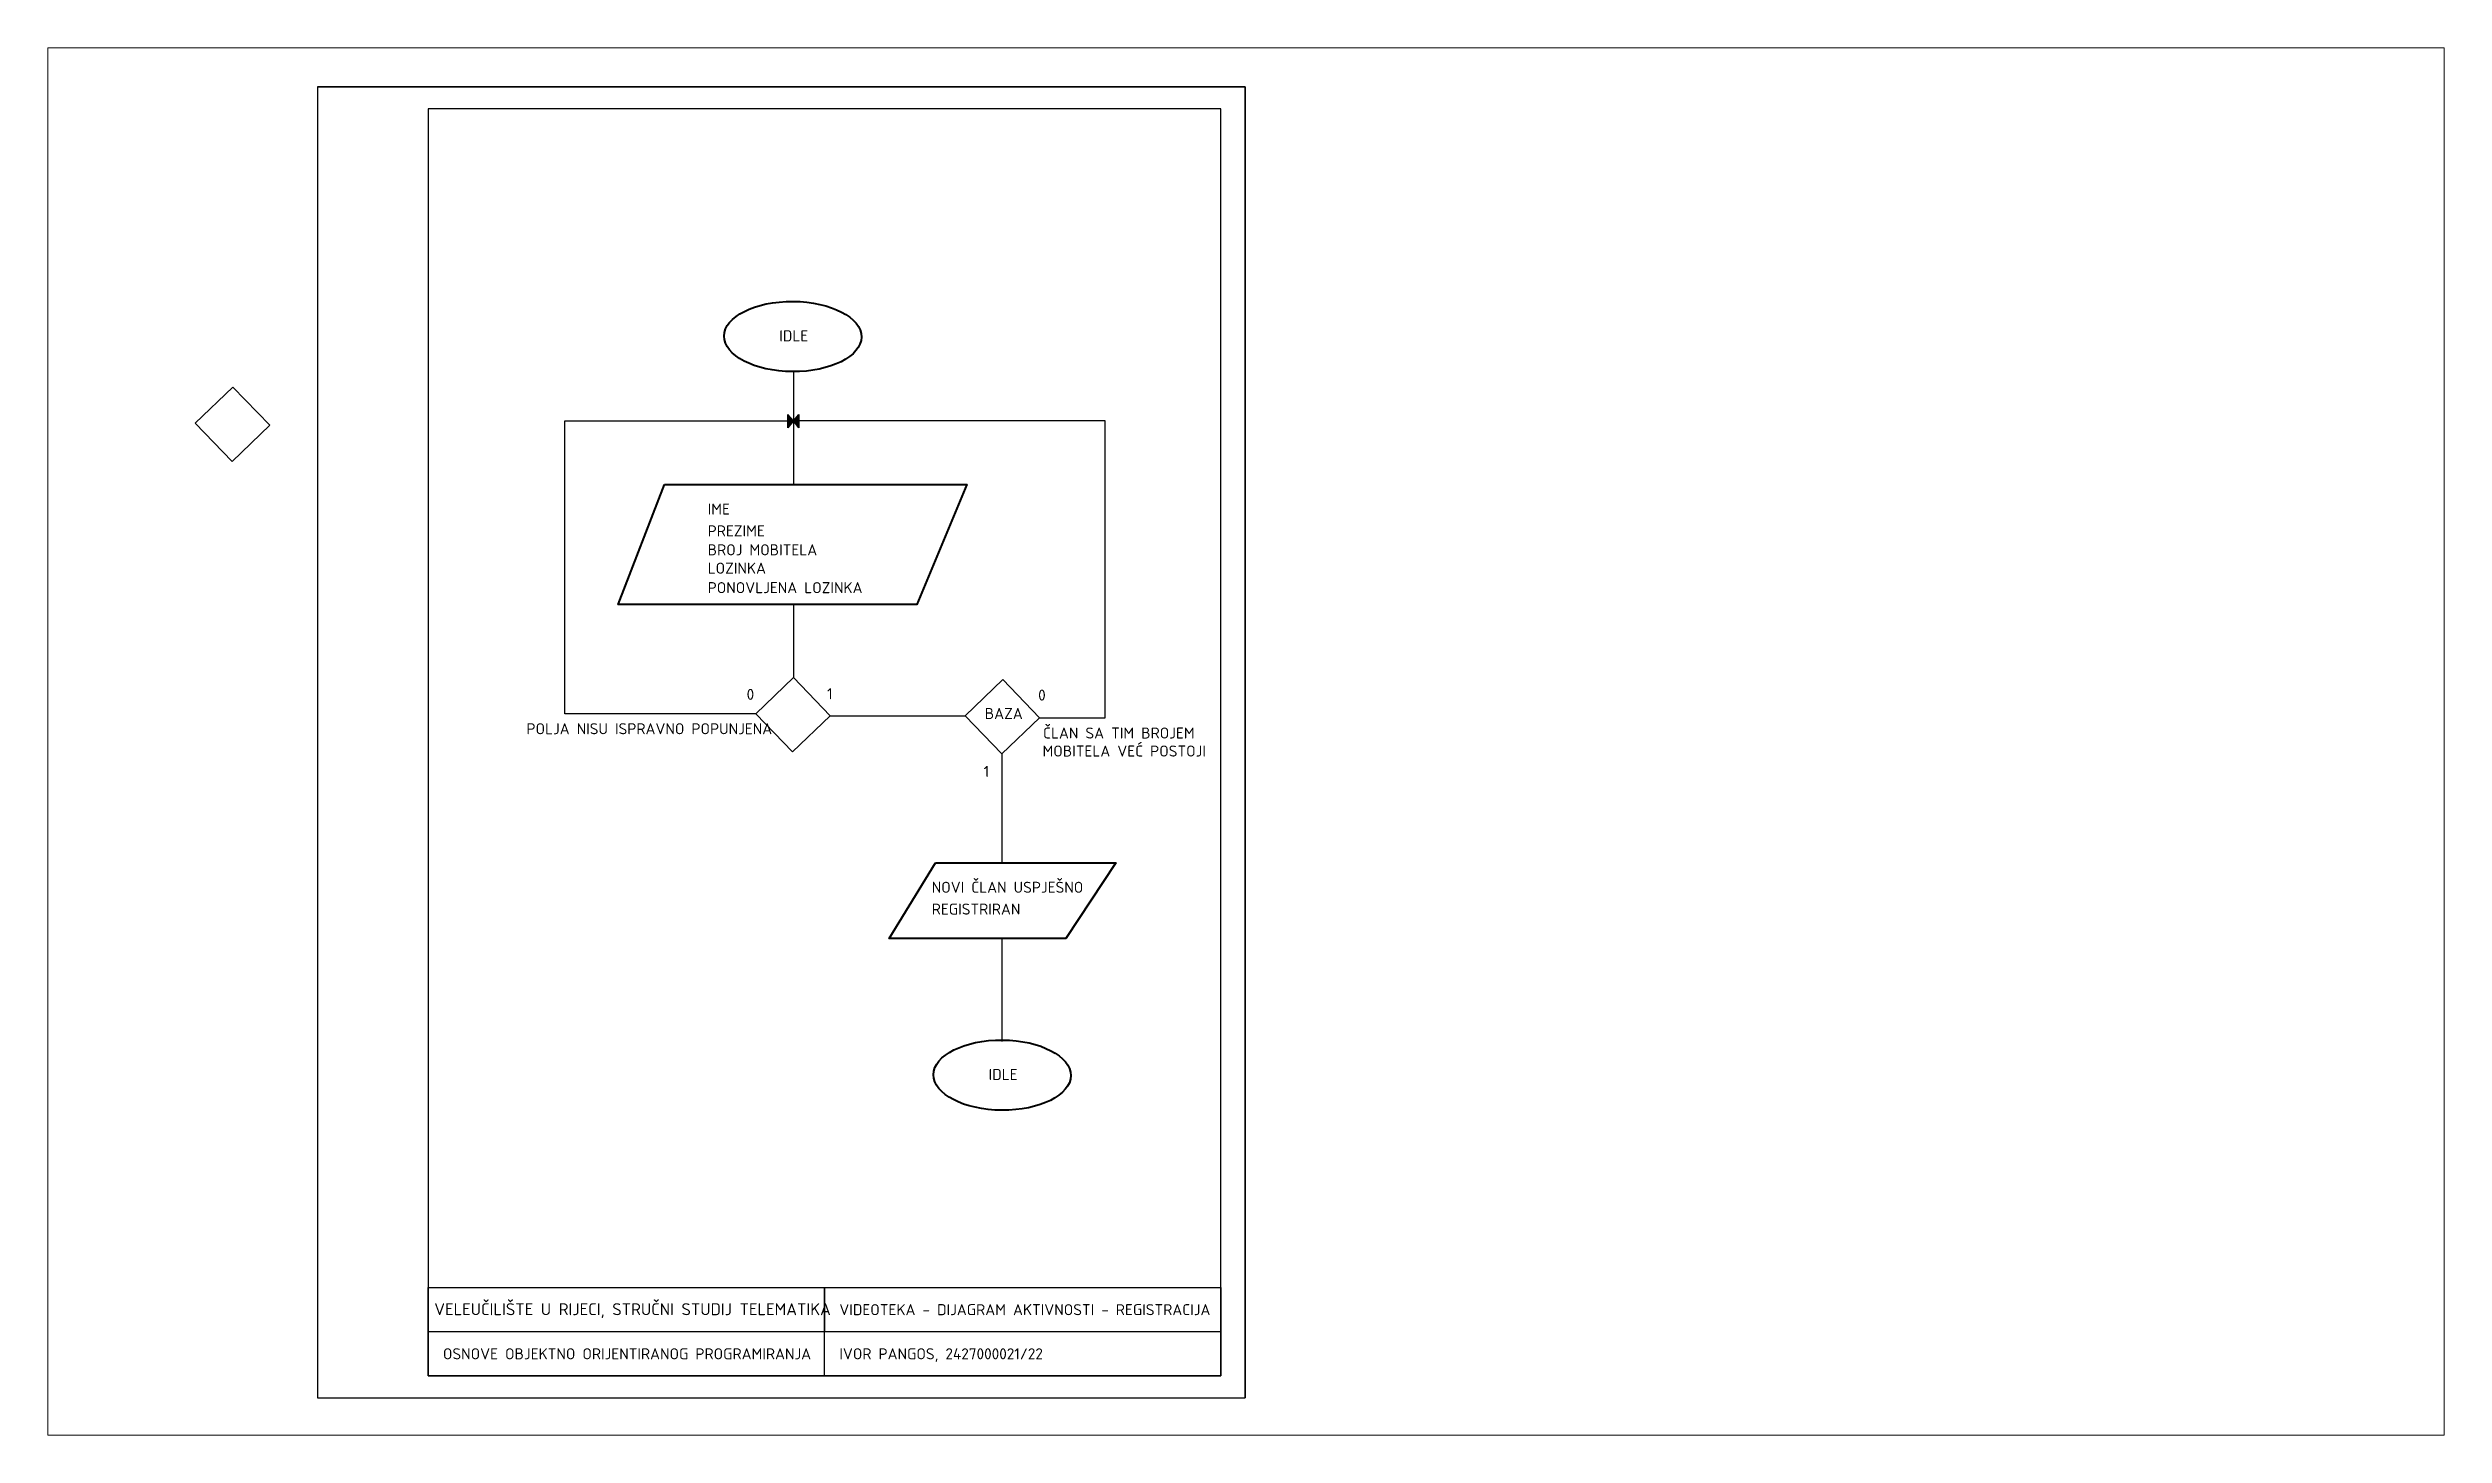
# Paper-space layout '3.2 Priz' of a CAD drawing. Header units: millimetres. Extents: x -975 to 5179, y -295 to 3269.
# The model-space entities are those that its viewports show. They can reach past a viewport. Long polylines and large blocks are cut down to what shows.
import ezdxf

# ---------------------------------------------------------------- set-up
doc = ezdxf.new("R2010")
doc.units = ezdxf.units.MM
doc.header["$LTSCALE"] = 30
doc.layers.add('__DIJAGRAM_USE_CASE', color=20, linetype='Continuous', lineweight=40)
doc.layers.add('__VEZE', color=250, linetype='Continuous', lineweight=30)
for name, color, linetype in [('OKVIR', 7, 'Continuous'), ('OKVIR_unut-iRC', 7, 'Continuous'), ('OKVIR_unutarnji', 8, 'Continuous'), ('Pecat', 8, 'Continuous')]:
    doc.layers.add(name, color=color, linetype=linetype)
doc.styles.add('PECAT2', font='isocpeur.ttf')

# ---------------------------------------------------------------- blocks, each defined once
blk = doc.blocks.new('okvir 42x29.7')
for p, q in [((0, 2970), (2100, 2970)), ((2100, 2970), (2100, 0))]:
    blk.add_line(p, q)
at = {"color": 253}
for p, q in [((1147.5, 50), (1147.5, 250)), ((1147.5, 250), (1147.5, 150)), ((2045, 150), (250, 150))]:
    blk.add_line(p, q, dxfattribs=at)
at = {"color": 0}
blk.add_lwpolyline([(0, 0), (2100, 0), (2100, 2970), (0, 2970)], close=True, dxfattribs=at)
blk.add_lwpolyline([(250, 50), (250, 250), (2045, 250), (2045, 50), (250, 50)])
at = {"layer": 'OKVIR_unut-iRC', "color": 0}
blk.add_line((250, 50), (250, 110), dxfattribs=at)
at = {"layer": 'OKVIR_unutarnji'}
blk.add_lwpolyline([(250, 50), (2045, 50), (2045, 2920), (250, 2920)], close=True, dxfattribs=at)

msp = doc.modelspace()

# ---------------------------------------------------------------- hatches: boundary and pattern name
at = {"layer": '__VEZE'}
h = msp.add_hatch(color=256, dxfattribs=at)
h.dxf.hatch_style = 1
h.paths.add_polyline_path([(1077.3, 2213.1), (1064.8, 2227.6), (1064.8, 2213.1)])
h = msp.add_hatch(color=256, dxfattribs=at)
h.dxf.hatch_style = 1
h.paths.add_polyline_path([(1077.3, 2213.1), (1089.7, 2227.6), (1089.7, 2213.1)])
h = msp.add_hatch(color=256, dxfattribs=at)
h.dxf.hatch_style = 1
h.paths.add_polyline_path([(1064.8, 2197.2), (1077.3, 2213.1), (1064.8, 2213.1)])
h = msp.add_hatch(color=256, dxfattribs=at)
h.dxf.hatch_style = 1
h.paths.add_polyline_path([(1089.7, 2197.2), (1077.3, 2213.1), (1089.7, 2213.1)])

# ---------------------------------------------------------------- linework, layer by layer
at = {"layer": '__DIJAGRAM_USE_CASE'}
for points in [[(785.5, 2069.3), (1470.2, 2069.3), (1356.6, 1797), (680.5, 1797), (785.5, 2069.3)], [(1398.8, 1212.5), (1807.5, 1212.5), (1693.9, 1040.9), (1293.8, 1040.9), (1398.8, 1212.5)]]:
    msp.add_lwpolyline(points, dxfattribs=at)
for centre in [(1075.9, 2404.3), (1549.9, 731.2)]:
    msp.add_ellipse(centre, major_axis=(-155.4, 1.1), ratio=0.511895, dxfattribs=at)
at = {"layer": '__VEZE'}
for p, q in [((1077.3, 2325.6), (1077.3, 2069.3)), ((1077.3, 2213.1), (1089.6, 2227.6)), ((1089.6, 2227.6), (1089.6, 2197.6)), ((1089.6, 2197.6), (1077.3, 2213.1)), ((1077.3, 1797), (1077.3, 1631.9)), ((1160.4, 1545.3), (1466.1, 1545.3)), ((1549.2, 1458.8), (1549.2, 1212.5)), ((1549.2, 1040.9), (1549.2, 807.2))]:
    msp.add_line(p, q, dxfattribs=at)
for points in [[(-191.5, 2290), (-108.3, 2203.4), (-193.6, 2121.5), (-276.8, 2208)], [(1077.3, 1631.9), (1160.4, 1545.3), (1075.1, 1463.4), (992, 1549.9)], [(1551.4, 1627.3), (1634.5, 1540.8), (1549.2, 1458.8), (1466.1, 1545.3)]]:
    msp.add_lwpolyline(points, close=True, dxfattribs=at)
for points in [[(992, 1549.9), (560.1, 1549.9), (560.1, 2213.1), (1077.3, 2213.1), (1064.8, 2197.2), (1064.8, 2227.6), (1077.3, 2213.1)], [(1634.5, 1540.8), (1783, 1540.8), (1783, 2213.1), (1077.3, 2213.1)]]:
    msp.add_lwpolyline(points, dxfattribs=at)

# ---------------------------------------------------------------- block references
at = {"layer": 'OKVIR'}
for p in [(-2737.5, 0), (0, 0)]:
    msp.add_blockref('okvir 42x29.7', p, dxfattribs=at)

# ---------------------------------------------------------------- texts
at = {"layer": 'Pecat', "color": 7, "style": 'PECAT2'}
for s, height, p in [('IDLE', 25, (1045.3, 2393.4)), ('IME', 25, (883.2, 2001)), ('PREZIME', 25, (883.2, 1951.6)), ('BROJ MOBITELA', 25, (883.2, 1908.7)), ('LOZINKA', 25, (883.2, 1867.1)), ('PONOVLJENA LOZINKA', 25, (883.2, 1823)), ('0', 25, (971.4, 1581.3)), ('1', 25, (1153.5, 1582.7)), ('0', 25, (1631.4, 1579.6)), ('POLJA NISU ISPRAVNO POPUNJENA', 25, (472.9, 1503.4)), ('BAZA', 25, (1510.5, 1537.9)), ('ČLAN SA TIM BROJEM ', 25, (1642.6, 1493.7)), ('MOBITELA VEĆ POSTOJI', 25, (1641.3, 1452.9)), ('1', 25, (1508.1, 1406.7)), ('NOVI ČLAN USPJEŠNO ', 25, (1390.5, 1144.3)), ('REGISTRIRAN', 25, (1390.5, 1094.9)), ('IDLE', 25, (1519.3, 720.3)), ('VELEUČILIŠTE U RIJECI, STRUČNI STUDIJ TELEMATIKA', 27, (264.2, 187.5)), ('VIDEOTEKA - DIJAGRAM AKTIVNOSTI - REGISTRACIJA', 25, (1181.3, 187.5)), ('OSNOVE OBJEKTNO ORIJENTIRANOG PROGRAMIRANJA', 25, (283.8, 87.5)), ('IVOR PANGOS, 2427000021/22', 25, (1181.3, 87.5))]:
    msp.add_text(s, height=height, dxfattribs=at).set_placement(p)

psp = doc.layouts.new('3.2 Priz')

# ---------------------------------------------------------------- viewports
at = {"layer": '0'}
psp.add_viewport(center=(2102, 1487), size=(6154.7, 3564.896), view_center_point=(2102, 1487), view_height=3142.26, dxfattribs=at)

doc.saveas('drawing.dxf')
